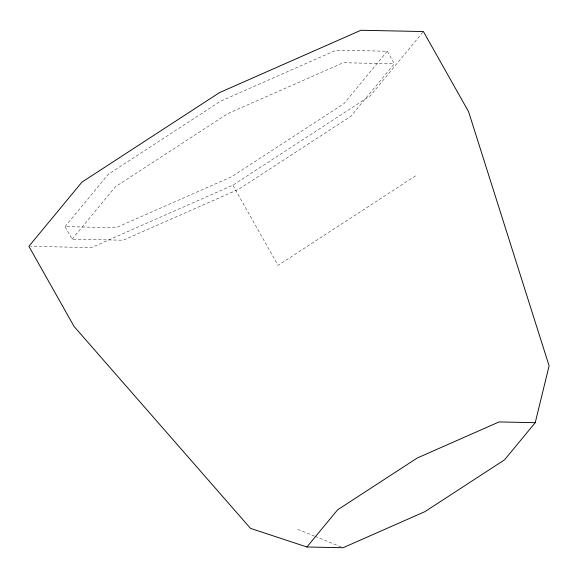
<?xml version="1.0" encoding="UTF-8"?>
<svg xmlns="http://www.w3.org/2000/svg" width="578" height="578" viewBox="0 0 578 578"><rect width="100%" height="100%" fill="white"/><g stroke="black" fill="none" stroke-linecap="round" stroke-linejoin="round"><path stroke-width="0.43" stroke-dasharray="2.89 2.17" d="M65.054 226.627L108.368 174.209L220.68 101.121L336.201 50.178L387.253 51.225L394.326 63.768L351.005 116.192L238.692 189.281L123.179 240.217L72.12 239.176L65.054 226.627L116.106 227.674L231.626 176.731L343.939 103.643L387.253 51.225M72.12 239.176L115.434 186.752L227.746 113.664L343.267 62.727L394.326 63.768M422.836 32.238L370.375 95.731L232.855 185.22L91.411 247.594L30.685 246.344M415.539 175.885L278.025 265.374L232.855 185.22M297.815 529.347L314.273 536.03M315.097 536.37L341.432 547.063"/><path stroke-width="0.87" d="M535.235 422.684L549.1 365.823L468.577 111.706L423.407 31.544L360.896 30.266L219.452 92.639L81.939 182.128L28.9 246.307L74.071 326.469L250.498 528.379L306.889 546.99L343.072 547.734L424.946 511.631L504.543 459.835L535.235 422.684L499.052 421.94L417.186 458.043L337.588 509.847L306.889 546.99"/></g></svg>
